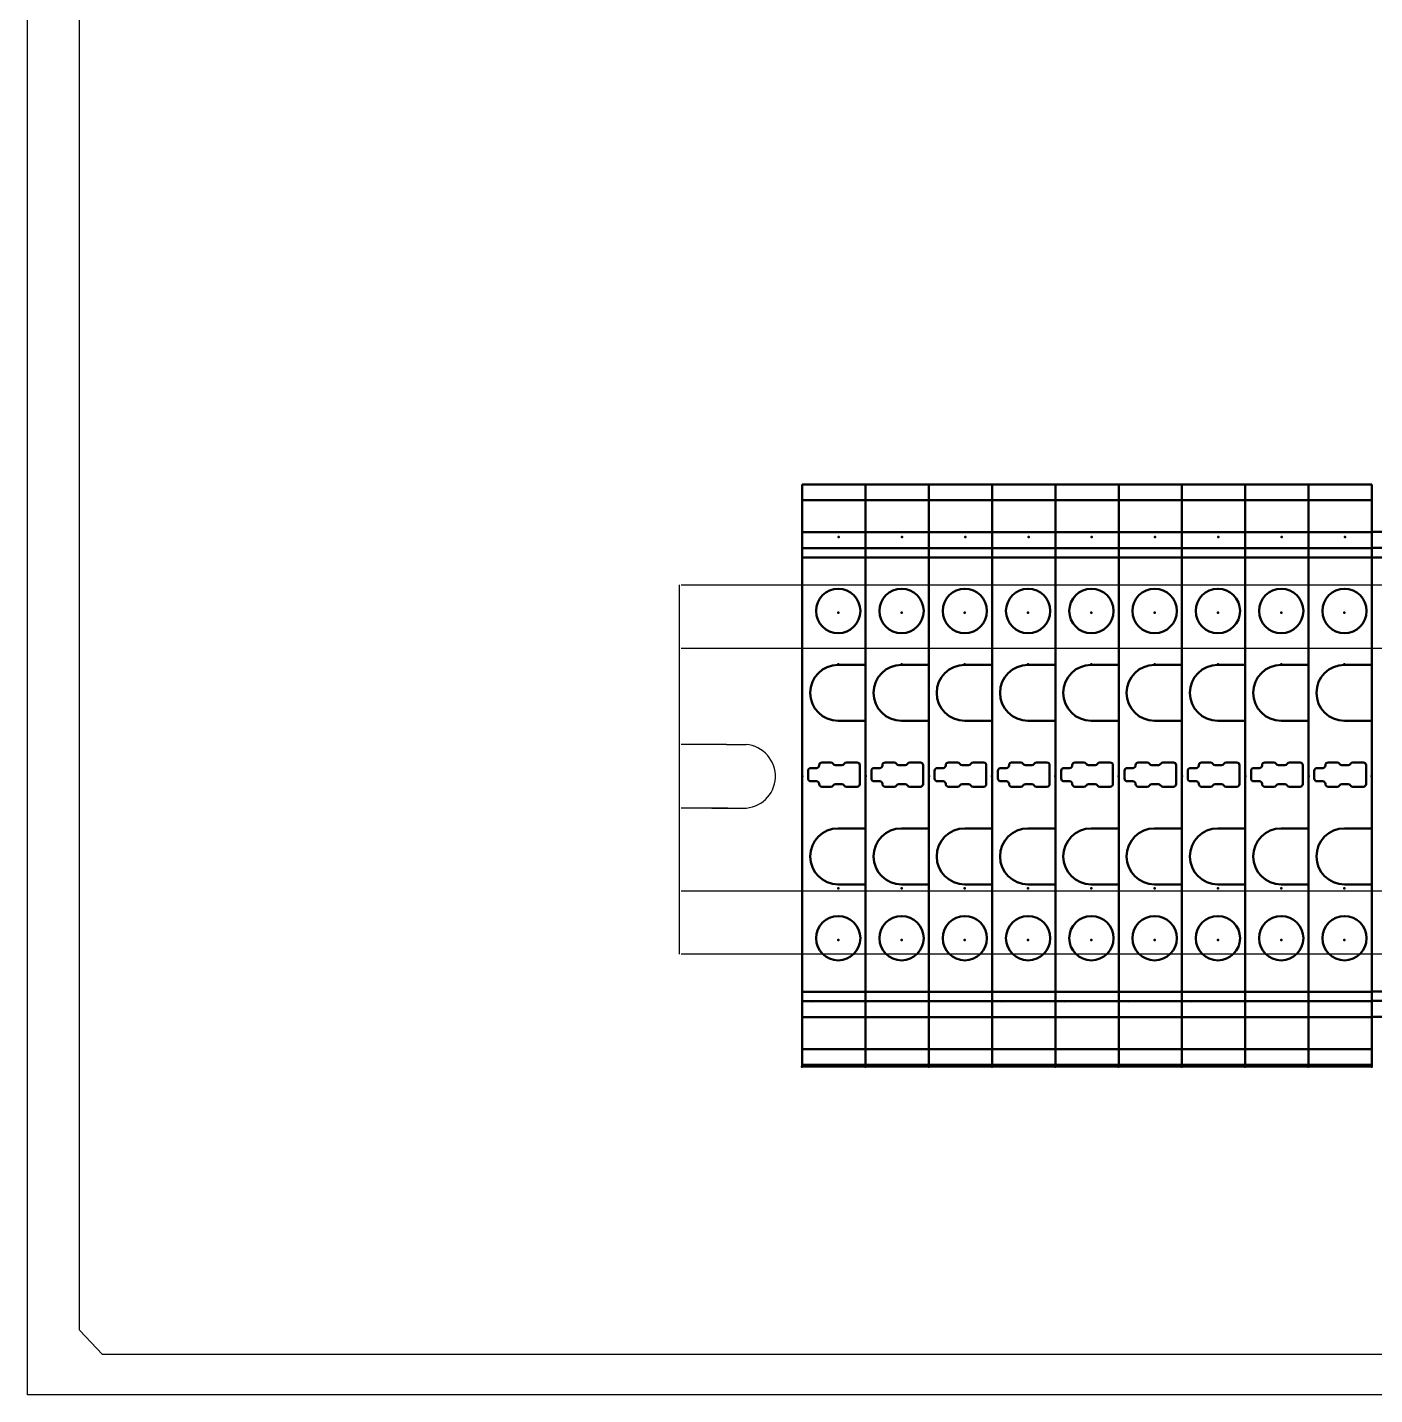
# Model space of a CAD drawing. Header units: millimetres. Extents: x -72 to 2978, y -1067 to 2817.
# Drawn here: x 982 to 1109.7, y 1787.3 to 1916.8 of the extents above; entities that cross this region are included whole.
import ezdxf

# ---------------------------------------------------------------- set-up
doc = ezdxf.new("R2010")
doc.units = ezdxf.units.MM
doc.linetypes.add('Dashed', pattern=[2, 1, -1])
for name, color, linetype, lineweight in [('2d ConnectionPoints', 7, 'Continuous', 50), ('AM_0', 7, 'Continuous', 50), ('AM_4', 3, 'Continuous', 25), ('AM_9', 6, 'Dashed', 25)]:
    doc.layers.add(name, color=color, linetype=linetype, lineweight=lineweight)

msp = doc.modelspace()

# ---------------------------------------------------------------- linework, layer by layer
for p, q in [((981.95, 1787.25), (981.95, 2087.25)), ((1290.94, 1787.25), (981.95, 1787.25))]:
    msp.add_line(p, q)
at = {"color": 30, "true_color": 0xf8991e}
for p, q in [((986.89, 1793.39), (986.89, 2078.97)), ((986.89, 1793.38), (989.09, 1791.06)), ((996.2, 1791.06), (989.09, 1791.06)), ((1283.66, 1791.06), (996.23, 1791.06))]:
    msp.add_line(p, q, dxfattribs=at)
at = {"color": 6}
msp.add_line((1043.74, 1864), (1043.74, 1829), dxfattribs=at)
at = {"color": 6, "linetype": 'ByBlock'}
for p, q in [((1043.96, 1864), (1281.91, 1864)), ((1043.96, 1858), (1281.95, 1858)), ((1048.23, 1848.87), (1043.96, 1848.87)), ((1048.23, 1848.87), (1050.1, 1848.87)), ((1048.36, 1842.84), (1043.96, 1842.84)), ((1046.84, 1842.84), (1049.89, 1842.84)), ((1043.96, 1835), (1281.95, 1835)), ((1281.95, 1829), (1043.96, 1829))]:
    msp.add_line(p, q, dxfattribs=at)
msp.add_arc((1049.86, 1845.86), 3.02, 269.4277, 85.4019, dxfattribs=at)
at = {"layer": '2d ConnectionPoints'}
for p in [(1058.88, 1868.55), (1058.88, 1868.55), (1064.88, 1868.55), (1064.88, 1868.55), (1070.88, 1868.55), (1070.88, 1868.55), (1076.88, 1868.55), (1076.88, 1868.55), (1088.88, 1868.55), (1088.88, 1868.55), (1094.88, 1868.55), (1094.88, 1868.55), (1100.88, 1868.55), (1100.88, 1868.55), (1058.84, 1861.37), (1058.84, 1861.37), (1064.84, 1861.37), (1064.84, 1861.37), (1070.84, 1861.37), (1070.84, 1861.37), (1076.84, 1861.37), (1076.84, 1861.37), (1088.84, 1861.37), (1088.84, 1861.37), (1094.84, 1861.37), (1094.84, 1861.37), (1100.84, 1861.37), (1100.84, 1861.37), (1058.84, 1856.48), (1064.84, 1856.48), (1070.84, 1856.48), (1076.84, 1856.48), (1088.84, 1856.48), (1094.84, 1856.48), (1100.84, 1856.48), (1055.43, 1845.86), (1055.43, 1845.86), (1061.43, 1845.88), (1061.43, 1845.88), (1061.43, 1845.86), (1061.43, 1845.86), (1067.43, 1845.88), (1067.43, 1845.88), (1067.43, 1845.86), (1067.43, 1845.86), (1073.43, 1845.88), (1073.43, 1845.88), (1073.43, 1845.86), (1073.43, 1845.86), (1085.43, 1845.86), (1085.43, 1845.86), (1091.43, 1845.88), (1091.43, 1845.88), (1091.43, 1845.86), (1091.43, 1845.86), (1091.43, 1845.86), (1091.43, 1845.86), (1097.43, 1845.88), (1097.43, 1845.88), (1097.43, 1845.86), (1097.43, 1845.86), (1097.43, 1845.86), (1097.43, 1845.86), (1109.43, 1845.88), (1109.43, 1845.88), (1058.84, 1835.24), (1064.84, 1835.24), (1070.84, 1835.24), (1076.84, 1835.24), (1088.84, 1835.24), (1094.84, 1835.24), (1100.84, 1835.24), (1058.84, 1830.35), (1058.84, 1830.35), (1064.84, 1830.35), (1064.84, 1830.35), (1070.84, 1830.35), (1070.84, 1830.35), (1076.84, 1830.35), (1076.84, 1830.35), (1088.84, 1830.35), (1088.84, 1830.35), (1094.84, 1830.35), (1094.84, 1830.35), (1100.84, 1830.35), (1100.84, 1830.35), (1055.41, 1818.35), (1061.41, 1818.35), (1067.41, 1818.35), (1073.41, 1818.35), (1085.41, 1818.35), (1091.41, 1818.35), (1091.41, 1818.35), (1097.41, 1818.35), (1097.41, 1818.35), (1109.41, 1818.38)]:
    msp.add_point(p, dxfattribs=at)
at = {"layer": '2d ConnectionPoints', "color": 3}
for p in [(1082.88, 1868.55), (1082.88, 1868.55), (1106.88, 1868.55), (1106.88, 1868.55), (1082.84, 1861.37), (1082.84, 1861.37), (1106.84, 1861.37), (1106.84, 1861.37), (1082.84, 1856.48), (1106.84, 1856.48), (1079.43, 1845.88), (1079.43, 1845.88), (1079.43, 1845.88), (1079.43, 1845.88), (1079.43, 1845.86), (1079.43, 1845.86), (1085.43, 1845.88), (1085.43, 1845.88), (1103.43, 1845.88), (1103.43, 1845.88), (1103.43, 1845.86), (1103.43, 1845.86), (1103.43, 1845.86), (1103.43, 1845.86), (1109.43, 1845.88), (1109.43, 1845.88), (1109.43, 1845.86), (1109.43, 1845.86), (1082.84, 1835.24), (1106.84, 1835.24), (1082.84, 1830.35), (1082.84, 1830.35), (1106.84, 1830.35), (1106.84, 1830.35), (1079.41, 1818.35), (1103.41, 1818.35), (1103.41, 1818.35), (1109.41, 1818.35)]:
    msp.add_point(p, dxfattribs=at)
at = {"layer": 'AM_0'}
for p, q in [((1055.43, 1873.52), (1061.43, 1873.52)), ((1055.43, 1873.52), (1055.43, 1818.36)), ((1061.43, 1873.52), (1061.43, 1818.36)), ((1061.43, 1873.52), (1067.43, 1873.52)), ((1061.43, 1873.52), (1061.43, 1818.36)), ((1067.43, 1873.52), (1067.43, 1818.36)), ((1067.43, 1873.52), (1073.43, 1873.52)), ((1067.43, 1873.52), (1067.43, 1818.36)), ((1073.43, 1873.52), (1073.43, 1818.36)), ((1073.43, 1873.52), (1079.43, 1873.52)), ((1073.43, 1873.52), (1073.43, 1818.36)), ((1085.43, 1873.52), (1091.43, 1873.52)), ((1085.43, 1873.52), (1085.43, 1818.36)), ((1091.43, 1873.52), (1091.43, 1818.36)), ((1091.43, 1873.52), (1091.43, 1818.36)), ((1091.43, 1873.52), (1097.43, 1873.52)), ((1091.43, 1873.52), (1091.43, 1818.36)), ((1097.43, 1873.52), (1097.43, 1818.36)), ((1097.43, 1873.52), (1097.43, 1818.36)), ((1097.43, 1873.52), (1103.43, 1873.52)), ((1097.43, 1873.52), (1097.43, 1818.36)), ((1061.43, 1872.02), (1055.43, 1872.02)), ((1067.43, 1872.02), (1061.43, 1872.02)), ((1073.43, 1872.02), (1067.43, 1872.02)), ((1079.43, 1872.02), (1073.43, 1872.02)), ((1091.43, 1872.02), (1085.43, 1872.02)), ((1097.43, 1872.02), (1091.43, 1872.02)), ((1103.43, 1872.02), (1097.43, 1872.02)), ((1061.43, 1869.01), (1055.43, 1869.01)), ((1067.43, 1869.01), (1061.43, 1869.01)), ((1073.43, 1869.01), (1067.43, 1869.01)), ((1079.43, 1869.01), (1073.43, 1869.01)), ((1091.43, 1869.01), (1085.43, 1869.01)), ((1097.43, 1869.01), (1091.43, 1869.01)), ((1103.43, 1869.01), (1097.43, 1869.01)), ((1115.43, 1869.03), (1109.43, 1869.03)), ((1109.43, 1869.03), (1109.43, 1823.05)), ((1061.43, 1867.47), (1055.43, 1867.47)), ((1067.43, 1867.47), (1061.43, 1867.47)), ((1073.43, 1867.47), (1067.43, 1867.47)), ((1079.43, 1867.47), (1073.43, 1867.47)), ((1091.43, 1867.47), (1085.43, 1867.47)), ((1097.43, 1867.47), (1091.43, 1867.47)), ((1103.43, 1867.47), (1097.43, 1867.47)), ((1115.43, 1867.5), (1109.43, 1867.5)), ((1061.43, 1866.59), (1055.43, 1866.59)), ((1067.43, 1866.59), (1061.43, 1866.59)), ((1073.43, 1866.59), (1067.43, 1866.59)), ((1079.43, 1866.59), (1073.43, 1866.59)), ((1091.43, 1866.59), (1085.43, 1866.59)), ((1097.43, 1866.59), (1091.43, 1866.59)), ((1103.43, 1866.59), (1097.43, 1866.59)), ((1115.43, 1866.61), (1109.43, 1866.61)), ((1061.43, 1856.42), (1058.83, 1856.42)), ((1067.43, 1856.42), (1064.83, 1856.42)), ((1073.43, 1856.42), (1070.83, 1856.42)), ((1079.43, 1856.42), (1076.83, 1856.42)), ((1091.43, 1856.42), (1088.83, 1856.42)), ((1097.43, 1856.42), (1094.83, 1856.42)), ((1103.43, 1856.42), (1100.83, 1856.42)), ((1061.43, 1851.12), (1058.83, 1851.12)), ((1067.43, 1851.12), (1064.83, 1851.12)), ((1073.43, 1851.12), (1070.83, 1851.12)), ((1079.43, 1851.12), (1076.83, 1851.12)), ((1091.43, 1851.12), (1088.83, 1851.12)), ((1097.43, 1851.12), (1094.83, 1851.12)), ((1103.43, 1851.12), (1100.83, 1851.12)), ((1057.03, 1846.92), (1057.03, 1846.89)), ((1058.14, 1847.17), (1057.28, 1847.17)), ((1059.19, 1846.92), (1058.58, 1846.92)), ((1060.63, 1847.17), (1059.63, 1847.17)), ((1060.88, 1845.12), (1060.88, 1846.92)), ((1063.03, 1846.92), (1063.03, 1846.89)), ((1064.14, 1847.17), (1063.28, 1847.17)), ((1065.19, 1846.92), (1064.58, 1846.92)), ((1066.63, 1847.17), (1065.63, 1847.17)), ((1066.88, 1845.12), (1066.88, 1846.92)), ((1069.03, 1846.92), (1069.03, 1846.89)), ((1070.14, 1847.17), (1069.28, 1847.17)), ((1071.19, 1846.92), (1070.58, 1846.92)), ((1072.63, 1847.17), (1071.63, 1847.17)), ((1072.88, 1845.12), (1072.88, 1846.92)), ((1075.03, 1846.92), (1075.03, 1846.89)), ((1076.14, 1847.17), (1075.28, 1847.17)), ((1077.19, 1846.92), (1076.58, 1846.92)), ((1078.63, 1847.17), (1077.63, 1847.17)), ((1078.88, 1845.12), (1078.88, 1846.92)), ((1078.88, 1845.12), (1078.88, 1846.92)), ((1087.03, 1846.92), (1087.03, 1846.89)), ((1088.14, 1847.17), (1087.28, 1847.17)), ((1089.19, 1846.92), (1088.58, 1846.92)), ((1090.63, 1847.17), (1089.63, 1847.17)), ((1090.88, 1845.12), (1090.88, 1846.92)), ((1093.03, 1846.92), (1093.03, 1846.89)), ((1094.14, 1847.17), (1093.28, 1847.17)), ((1095.19, 1846.92), (1094.58, 1846.92)), ((1096.63, 1847.17), (1095.63, 1847.17)), ((1096.88, 1845.12), (1096.88, 1846.92)), ((1099.03, 1846.92), (1099.03, 1846.89)), ((1100.14, 1847.17), (1099.28, 1847.17)), ((1101.19, 1846.92), (1100.58, 1846.92)), ((1102.63, 1847.17), (1101.63, 1847.17)), ((1102.88, 1845.12), (1102.88, 1846.92)), ((1055.98, 1845.64), (1055.98, 1846.39)), ((1056.78, 1846.64), (1056.23, 1846.64)), ((1061.98, 1845.64), (1061.98, 1846.39)), ((1062.78, 1846.64), (1062.23, 1846.64)), ((1067.98, 1845.64), (1067.98, 1846.39)), ((1068.78, 1846.64), (1068.23, 1846.64)), ((1073.98, 1845.64), (1073.98, 1846.39)), ((1074.78, 1846.64), (1074.23, 1846.64)), ((1085.98, 1845.64), (1085.98, 1846.39)), ((1086.78, 1846.64), (1086.23, 1846.64)), ((1091.98, 1845.64), (1091.98, 1846.39)), ((1092.78, 1846.64), (1092.23, 1846.64)), ((1097.98, 1845.64), (1097.98, 1846.39)), ((1098.78, 1846.64), (1098.23, 1846.64)), ((1056.78, 1845.39), (1056.23, 1845.39)), ((1057.03, 1845.12), (1057.03, 1845.14)), ((1058.14, 1844.87), (1057.28, 1844.87)), ((1059.19, 1845.12), (1058.58, 1845.12)), ((1060.63, 1844.87), (1059.63, 1844.87)), ((1062.78, 1845.39), (1062.23, 1845.39)), ((1063.03, 1845.12), (1063.03, 1845.14)), ((1064.14, 1844.87), (1063.28, 1844.87)), ((1065.19, 1845.12), (1064.58, 1845.12)), ((1066.63, 1844.87), (1065.63, 1844.87)), ((1068.78, 1845.39), (1068.23, 1845.39)), ((1069.03, 1845.12), (1069.03, 1845.14)), ((1070.14, 1844.87), (1069.28, 1844.87)), ((1071.19, 1845.12), (1070.58, 1845.12)), ((1072.63, 1844.87), (1071.63, 1844.87)), ((1074.78, 1845.39), (1074.23, 1845.39)), ((1075.03, 1845.12), (1075.03, 1845.14)), ((1076.14, 1844.87), (1075.28, 1844.87)), ((1077.19, 1845.12), (1076.58, 1845.12)), ((1078.63, 1844.87), (1077.63, 1844.87)), ((1086.78, 1845.39), (1086.23, 1845.39)), ((1087.03, 1845.12), (1087.03, 1845.14)), ((1088.14, 1844.87), (1087.28, 1844.87)), ((1089.19, 1845.12), (1088.58, 1845.12)), ((1090.63, 1844.87), (1089.63, 1844.87)), ((1092.78, 1845.39), (1092.23, 1845.39)), ((1093.03, 1845.12), (1093.03, 1845.14)), ((1094.14, 1844.87), (1093.28, 1844.87)), ((1095.19, 1845.12), (1094.58, 1845.12)), ((1096.63, 1844.87), (1095.63, 1844.87)), ((1098.78, 1845.39), (1098.23, 1845.39)), ((1099.03, 1845.12), (1099.03, 1845.14)), ((1100.14, 1844.87), (1099.28, 1844.87)), ((1101.19, 1845.12), (1100.58, 1845.12)), ((1102.63, 1844.87), (1101.63, 1844.87)), ((1061.43, 1840.92), (1058.83, 1840.92)), ((1067.43, 1840.92), (1064.83, 1840.92)), ((1073.43, 1840.92), (1070.83, 1840.92)), ((1079.43, 1840.92), (1076.83, 1840.92)), ((1091.43, 1840.92), (1088.83, 1840.92)), ((1097.43, 1840.92), (1094.83, 1840.92)), ((1103.43, 1840.92), (1100.83, 1840.92)), ((1061.43, 1835.62), (1058.83, 1835.62)), ((1067.43, 1835.62), (1064.83, 1835.62)), ((1073.43, 1835.62), (1070.83, 1835.62)), ((1079.43, 1835.62), (1076.83, 1835.62)), ((1091.43, 1835.62), (1088.83, 1835.62)), ((1097.43, 1835.62), (1094.83, 1835.62)), ((1103.43, 1835.62), (1100.83, 1835.62)), ((1055.43, 1825.44), (1061.43, 1825.44)), ((1061.43, 1825.44), (1067.43, 1825.44)), ((1067.43, 1825.44), (1073.43, 1825.44)), ((1073.43, 1825.44), (1079.43, 1825.44)), ((1085.43, 1825.44), (1091.43, 1825.44)), ((1091.43, 1825.44), (1097.43, 1825.44)), ((1097.43, 1825.44), (1103.43, 1825.44)), ((1109.43, 1825.47), (1115.43, 1825.47)), ((1055.43, 1824.56), (1061.43, 1824.56)), ((1061.43, 1824.56), (1067.43, 1824.56)), ((1067.43, 1824.56), (1073.43, 1824.56)), ((1073.43, 1824.56), (1079.43, 1824.56)), ((1085.43, 1824.56), (1091.43, 1824.56)), ((1091.43, 1824.56), (1097.43, 1824.56)), ((1097.43, 1824.56), (1103.43, 1824.56)), ((1109.43, 1824.59), (1115.43, 1824.59)), ((1055.43, 1823.03), (1061.43, 1823.03)), ((1061.43, 1823.03), (1067.43, 1823.03)), ((1067.43, 1823.03), (1073.43, 1823.03)), ((1073.43, 1823.03), (1079.43, 1823.03)), ((1085.43, 1823.03), (1091.43, 1823.03)), ((1091.43, 1823.03), (1097.43, 1823.03)), ((1097.43, 1823.03), (1103.43, 1823.03)), ((1109.43, 1823.05), (1115.43, 1823.05)), ((1055.43, 1820.01), (1061.43, 1820.01)), ((1061.43, 1820.01), (1067.43, 1820.01)), ((1067.43, 1820.01), (1073.43, 1820.01)), ((1073.43, 1820.01), (1079.43, 1820.01)), ((1085.43, 1820.01), (1091.43, 1820.01)), ((1091.43, 1820.01), (1097.43, 1820.01)), ((1097.43, 1820.01), (1103.43, 1820.01)), ((1055.43, 1818.52), (1061.43, 1818.52)), ((1055.43, 1818.36), (1061.43, 1818.36)), ((1061.43, 1818.52), (1067.43, 1818.52)), ((1061.43, 1818.36), (1067.43, 1818.36)), ((1067.43, 1818.52), (1073.43, 1818.52)), ((1067.43, 1818.36), (1073.43, 1818.36)), ((1073.43, 1818.52), (1079.43, 1818.52)), ((1073.43, 1818.36), (1079.43, 1818.36)), ((1085.43, 1818.52), (1091.43, 1818.52)), ((1085.43, 1818.36), (1091.43, 1818.36)), ((1091.43, 1818.52), (1097.43, 1818.52)), ((1091.43, 1818.36), (1097.43, 1818.36)), ((1097.43, 1818.52), (1103.43, 1818.52)), ((1097.43, 1818.36), (1103.43, 1818.36))]:
    msp.add_line(p, q, dxfattribs=at)
at = {"layer": 'AM_0', "color": 3}
for p, q in [((1079.43, 1873.52), (1079.43, 1818.36)), ((1079.43, 1873.52), (1079.43, 1818.36)), ((1079.43, 1873.52), (1085.43, 1873.52)), ((1079.43, 1873.52), (1079.43, 1818.36)), ((1085.43, 1873.52), (1085.43, 1818.36)), ((1103.43, 1873.52), (1103.43, 1818.36)), ((1103.43, 1873.52), (1103.43, 1818.36)), ((1103.43, 1873.52), (1109.43, 1873.52)), ((1103.43, 1873.52), (1103.43, 1818.36)), ((1109.43, 1873.52), (1109.43, 1818.36)), ((1109.43, 1873.52), (1109.43, 1818.36)), ((1085.43, 1872.02), (1079.43, 1872.02)), ((1109.43, 1872.02), (1103.43, 1872.02)), ((1085.43, 1869.01), (1079.43, 1869.01)), ((1109.43, 1869.01), (1103.43, 1869.01)), ((1085.43, 1867.47), (1079.43, 1867.47)), ((1109.43, 1867.47), (1103.43, 1867.47)), ((1085.43, 1866.59), (1079.43, 1866.59)), ((1109.43, 1866.59), (1103.43, 1866.59)), ((1085.43, 1856.42), (1082.83, 1856.42)), ((1109.43, 1856.42), (1106.83, 1856.42)), ((1085.43, 1851.12), (1082.83, 1851.12)), ((1109.43, 1851.12), (1106.83, 1851.12)), ((1081.03, 1846.92), (1081.03, 1846.89)), ((1082.14, 1847.17), (1081.28, 1847.17)), ((1083.19, 1846.92), (1082.58, 1846.92)), ((1084.63, 1847.17), (1083.63, 1847.17)), ((1084.88, 1845.12), (1084.88, 1846.92)), ((1105.03, 1846.92), (1105.03, 1846.89)), ((1106.14, 1847.17), (1105.28, 1847.17)), ((1107.19, 1846.92), (1106.58, 1846.92)), ((1108.63, 1847.17), (1107.63, 1847.17)), ((1108.88, 1845.12), (1108.88, 1846.92)), ((1079.98, 1845.64), (1079.98, 1846.39)), ((1080.78, 1846.64), (1080.23, 1846.64)), ((1103.98, 1845.64), (1103.98, 1846.39)), ((1104.78, 1846.64), (1104.23, 1846.64)), ((1080.78, 1845.39), (1080.23, 1845.39)), ((1081.03, 1845.12), (1081.03, 1845.14)), ((1082.14, 1844.87), (1081.28, 1844.87)), ((1083.19, 1845.12), (1082.58, 1845.12)), ((1084.63, 1844.87), (1083.63, 1844.87)), ((1104.78, 1845.39), (1104.23, 1845.39)), ((1105.03, 1845.12), (1105.03, 1845.14)), ((1106.14, 1844.87), (1105.28, 1844.87)), ((1107.19, 1845.12), (1106.58, 1845.12)), ((1108.63, 1844.87), (1107.63, 1844.87)), ((1085.43, 1840.92), (1082.83, 1840.92)), ((1109.43, 1840.92), (1106.83, 1840.92)), ((1085.43, 1835.62), (1082.83, 1835.62)), ((1109.43, 1835.62), (1106.83, 1835.62)), ((1079.43, 1825.44), (1085.43, 1825.44)), ((1103.43, 1825.44), (1109.43, 1825.44)), ((1079.43, 1824.56), (1085.43, 1824.56)), ((1103.43, 1824.56), (1109.43, 1824.56)), ((1079.43, 1823.03), (1085.43, 1823.03)), ((1103.43, 1823.03), (1109.43, 1823.03)), ((1079.43, 1820.01), (1085.43, 1820.01)), ((1103.43, 1820.01), (1109.43, 1820.01)), ((1079.43, 1818.52), (1085.43, 1818.52)), ((1079.43, 1818.36), (1085.43, 1818.36)), ((1103.43, 1818.52), (1109.43, 1818.52)), ((1103.43, 1818.36), (1109.43, 1818.36))]:
    msp.add_line(p, q, dxfattribs=at)
at = {"layer": 'AM_0'}
for centre in [(1058.84, 1861.53), (1064.84, 1861.53), (1070.84, 1861.53), (1076.84, 1861.53), (1088.84, 1861.53), (1094.84, 1861.53), (1100.84, 1861.53), (1058.84, 1830.51), (1064.84, 1830.51), (1070.84, 1830.51), (1076.84, 1830.51), (1088.84, 1830.51), (1094.84, 1830.51), (1100.84, 1830.51)]:
    msp.add_circle(centre, 2.1, dxfattribs=at)
at = {"layer": 'AM_0', "color": 3}
for centre in [(1082.84, 1861.53), (1106.84, 1861.53), (1082.84, 1830.51), (1106.84, 1830.51)]:
    msp.add_circle(centre, 2.1, dxfattribs=at)
at = {"layer": 'AM_0'}
for centre, radius, start, end in [((1058.83, 1853.77), 2.65, 90, 270), ((1064.83, 1853.77), 2.65, 90, 270), ((1070.83, 1853.77), 2.65, 90, 270), ((1076.83, 1853.77), 2.65, 90, 270), ((1088.83, 1853.77), 2.65, 90, 270), ((1094.83, 1853.77), 2.65, 90, 270), ((1100.83, 1853.77), 2.65, 90, 270), ((1056.78, 1846.89), 0.25, 270, 0), ((1057.28, 1846.92), 0.25, 90, 180), ((1058.14, 1846.92), 0.25, 30, 90), ((1058.58, 1847.17), 0.25, 210, 270), ((1059.19, 1847.17), 0.25, 270, 330), ((1059.63, 1846.92), 0.25, 90, 150), ((1060.63, 1846.92), 0.25, 0, 90), ((1062.78, 1846.89), 0.25, 270, 0), ((1063.28, 1846.92), 0.25, 90, 180), ((1064.14, 1846.92), 0.25, 30, 90), ((1064.58, 1847.17), 0.25, 210, 270), ((1065.19, 1847.17), 0.25, 270, 330), ((1065.63, 1846.92), 0.25, 90, 150), ((1066.63, 1846.92), 0.25, 0, 90), ((1068.78, 1846.89), 0.25, 270, 0), ((1069.28, 1846.92), 0.25, 90, 180), ((1070.14, 1846.92), 0.25, 30, 90), ((1070.58, 1847.17), 0.25, 210, 270), ((1071.19, 1847.17), 0.25, 270, 330), ((1071.63, 1846.92), 0.25, 90, 150), ((1072.63, 1846.92), 0.25, 0, 90), ((1074.78, 1846.89), 0.25, 270, 0), ((1075.28, 1846.92), 0.25, 90, 180), ((1076.14, 1846.92), 0.25, 30, 90), ((1076.58, 1847.17), 0.25, 210, 270), ((1077.19, 1847.17), 0.25, 270, 330), ((1077.63, 1846.92), 0.25, 90, 150), ((1078.63, 1846.92), 0.25, 0, 90), ((1086.78, 1846.89), 0.25, 270, 0), ((1087.28, 1846.92), 0.25, 90, 180), ((1088.14, 1846.92), 0.25, 30, 90), ((1088.58, 1847.17), 0.25, 210, 270), ((1089.19, 1847.17), 0.25, 270, 330), ((1089.63, 1846.92), 0.25, 90, 150), ((1090.63, 1846.92), 0.25, 0, 90), ((1092.78, 1846.89), 0.25, 270, 0), ((1093.28, 1846.92), 0.25, 90, 180), ((1094.14, 1846.92), 0.25, 30, 90), ((1094.58, 1847.17), 0.25, 210, 270), ((1095.19, 1847.17), 0.25, 270, 330), ((1095.63, 1846.92), 0.25, 90, 150), ((1096.63, 1846.92), 0.25, 0, 90), ((1098.78, 1846.89), 0.25, 270, 0), ((1099.28, 1846.92), 0.25, 90, 180), ((1100.14, 1846.92), 0.25, 30, 90), ((1100.58, 1847.17), 0.25, 210, 270), ((1101.19, 1847.17), 0.25, 270, 330), ((1101.63, 1846.92), 0.25, 90, 150), ((1102.63, 1846.92), 0.25, 0, 90), ((1056.23, 1846.39), 0.25, 90, 180), ((1056.23, 1845.64), 0.25, 180, 270), ((1062.23, 1846.39), 0.25, 90, 180), ((1062.23, 1845.64), 0.25, 180, 270), ((1068.23, 1846.39), 0.25, 90, 180), ((1068.23, 1845.64), 0.25, 180, 270), ((1074.23, 1846.39), 0.25, 90, 180), ((1074.23, 1845.64), 0.25, 180, 270), ((1086.23, 1846.39), 0.25, 90, 180), ((1086.23, 1845.64), 0.25, 180, 270), ((1092.23, 1846.39), 0.25, 90, 180), ((1092.23, 1845.64), 0.25, 180, 270), ((1098.23, 1846.39), 0.25, 90, 180), ((1098.23, 1845.64), 0.25, 180, 270), ((1056.78, 1845.14), 0.25, 360, 90), ((1057.28, 1845.12), 0.25, 180, 270), ((1058.14, 1845.12), 0.25, 270, 330), ((1058.58, 1844.87), 0.25, 90, 150), ((1059.19, 1844.87), 0.25, 30, 90), ((1059.63, 1845.12), 0.25, 210, 270), ((1060.63, 1845.12), 0.25, 270, 360), ((1062.78, 1845.14), 0.25, 360, 90), ((1063.28, 1845.12), 0.25, 180, 270), ((1064.14, 1845.12), 0.25, 270, 330), ((1064.58, 1844.87), 0.25, 90, 150), ((1065.19, 1844.87), 0.25, 30, 90), ((1065.63, 1845.12), 0.25, 210, 270), ((1066.63, 1845.12), 0.25, 270, 360), ((1068.78, 1845.14), 0.25, 360, 90), ((1069.28, 1845.12), 0.25, 180, 270), ((1070.14, 1845.12), 0.25, 270, 330), ((1070.58, 1844.87), 0.25, 90, 150), ((1071.19, 1844.87), 0.25, 30, 90), ((1071.63, 1845.12), 0.25, 210, 270), ((1072.63, 1845.12), 0.25, 270, 360), ((1074.78, 1845.14), 0.25, 360, 90), ((1075.28, 1845.12), 0.25, 180, 270), ((1076.14, 1845.12), 0.25, 270, 330), ((1076.58, 1844.87), 0.25, 90, 150), ((1077.19, 1844.87), 0.25, 30, 90), ((1077.63, 1845.12), 0.25, 210, 270), ((1078.63, 1845.12), 0.25, 270, 360), ((1086.78, 1845.14), 0.25, 360, 90), ((1087.28, 1845.12), 0.25, 180, 270), ((1088.14, 1845.12), 0.25, 270, 330), ((1088.58, 1844.87), 0.25, 90, 150), ((1089.19, 1844.87), 0.25, 30, 90), ((1089.63, 1845.12), 0.25, 210, 270), ((1090.63, 1845.12), 0.25, 270, 360), ((1092.78, 1845.14), 0.25, 360, 90), ((1093.28, 1845.12), 0.25, 180, 270), ((1094.14, 1845.12), 0.25, 270, 330), ((1094.58, 1844.87), 0.25, 90, 150), ((1095.19, 1844.87), 0.25, 30, 90), ((1095.63, 1845.12), 0.25, 210, 270), ((1096.63, 1845.12), 0.25, 270, 360), ((1098.78, 1845.14), 0.25, 360, 90), ((1099.28, 1845.12), 0.25, 180, 270), ((1100.14, 1845.12), 0.25, 270, 330), ((1100.58, 1844.87), 0.25, 90, 150), ((1101.19, 1844.87), 0.25, 30, 90), ((1101.63, 1845.12), 0.25, 210, 270), ((1102.63, 1845.12), 0.25, 270, 360), ((1058.83, 1838.27), 2.65, 90, 270), ((1064.83, 1838.27), 2.65, 90, 270), ((1070.83, 1838.27), 2.65, 90, 270), ((1076.83, 1838.27), 2.65, 90, 270), ((1088.83, 1838.27), 2.65, 90, 270), ((1094.83, 1838.27), 2.65, 90, 270), ((1100.83, 1838.27), 2.65, 90, 270)]:
    msp.add_arc(centre, radius, start, end, dxfattribs=at)
at = {"layer": 'AM_0', "color": 3}
for centre, radius, start, end in [((1082.83, 1853.77), 2.65, 90, 270), ((1106.83, 1853.77), 2.65, 90, 270), ((1080.78, 1846.89), 0.25, 270, 0), ((1081.28, 1846.92), 0.25, 90, 180), ((1082.14, 1846.92), 0.25, 30, 90), ((1082.58, 1847.17), 0.25, 210, 270), ((1083.19, 1847.17), 0.25, 270, 330), ((1083.63, 1846.92), 0.25, 90, 150), ((1084.63, 1846.92), 0.25, 0, 90), ((1104.78, 1846.89), 0.25, 270, 0), ((1105.28, 1846.92), 0.25, 90, 180), ((1106.14, 1846.92), 0.25, 30, 90), ((1106.58, 1847.17), 0.25, 210, 270), ((1107.19, 1847.17), 0.25, 270, 330), ((1107.63, 1846.92), 0.25, 90, 150), ((1108.63, 1846.92), 0.25, 0, 90), ((1080.23, 1846.39), 0.25, 90, 180), ((1080.23, 1845.64), 0.25, 180, 270), ((1104.23, 1846.39), 0.25, 90, 180), ((1104.23, 1845.64), 0.25, 180, 270), ((1080.78, 1845.14), 0.25, 360, 90), ((1081.28, 1845.12), 0.25, 180, 270), ((1082.14, 1845.12), 0.25, 270, 330), ((1082.58, 1844.87), 0.25, 90, 150), ((1083.19, 1844.87), 0.25, 30, 90), ((1083.63, 1845.12), 0.25, 210, 270), ((1084.63, 1845.12), 0.25, 270, 360), ((1104.78, 1845.14), 0.25, 360, 90), ((1105.28, 1845.12), 0.25, 180, 270), ((1106.14, 1845.12), 0.25, 270, 330), ((1106.58, 1844.87), 0.25, 90, 150), ((1107.19, 1844.87), 0.25, 30, 90), ((1107.63, 1845.12), 0.25, 210, 270), ((1108.63, 1845.12), 0.25, 270, 360), ((1082.83, 1838.27), 2.65, 90, 270), ((1106.83, 1838.27), 2.65, 90, 270)]:
    msp.add_arc(centre, radius, start, end, dxfattribs=at)
at = {"layer": 'AM_4'}
for points in [[(1056, 1824.46), (1056, 1824.47), (1056, 1824.47)], [(1062, 1824.46), (1062, 1824.47), (1062, 1824.47)], [(1068, 1824.46), (1068, 1824.47), (1068, 1824.47)], [(1074, 1824.46), (1074, 1824.47), (1074, 1824.47)], [(1086, 1824.46), (1086, 1824.47), (1086, 1824.47)], [(1092, 1824.46), (1092, 1824.47), (1092, 1824.47)], [(1098, 1824.46), (1098, 1824.47), (1098, 1824.47)]]:
    msp.add_lwpolyline(points, dxfattribs=at)
at = {"layer": 'AM_4', "color": 3}
for points in [[(1080, 1824.46), (1080, 1824.47), (1080, 1824.47)], [(1104, 1824.46), (1104, 1824.47), (1104, 1824.47)]]:
    msp.add_lwpolyline(points, dxfattribs=at)
at = {"layer": 'AM_9'}
for points in [[(1056.3, 1824.46), (1056.32, 1824.47), (1056.32, 1824.47)], [(1062.3, 1824.46), (1062.32, 1824.47), (1062.32, 1824.47)], [(1068.3, 1824.46), (1068.32, 1824.47), (1068.32, 1824.47)], [(1074.3, 1824.46), (1074.32, 1824.47), (1074.32, 1824.47)], [(1086.3, 1824.46), (1086.32, 1824.47), (1086.32, 1824.47)], [(1092.3, 1824.46), (1092.32, 1824.47), (1092.32, 1824.47)], [(1098.3, 1824.46), (1098.32, 1824.47), (1098.32, 1824.47)]]:
    msp.add_lwpolyline(points, dxfattribs=at)
at = {"layer": 'AM_9', "color": 3}
for points in [[(1080.3, 1824.46), (1080.32, 1824.47), (1080.32, 1824.47)], [(1104.3, 1824.46), (1104.32, 1824.47), (1104.32, 1824.47)]]:
    msp.add_lwpolyline(points, dxfattribs=at)

doc.saveas('drawing.dxf')
